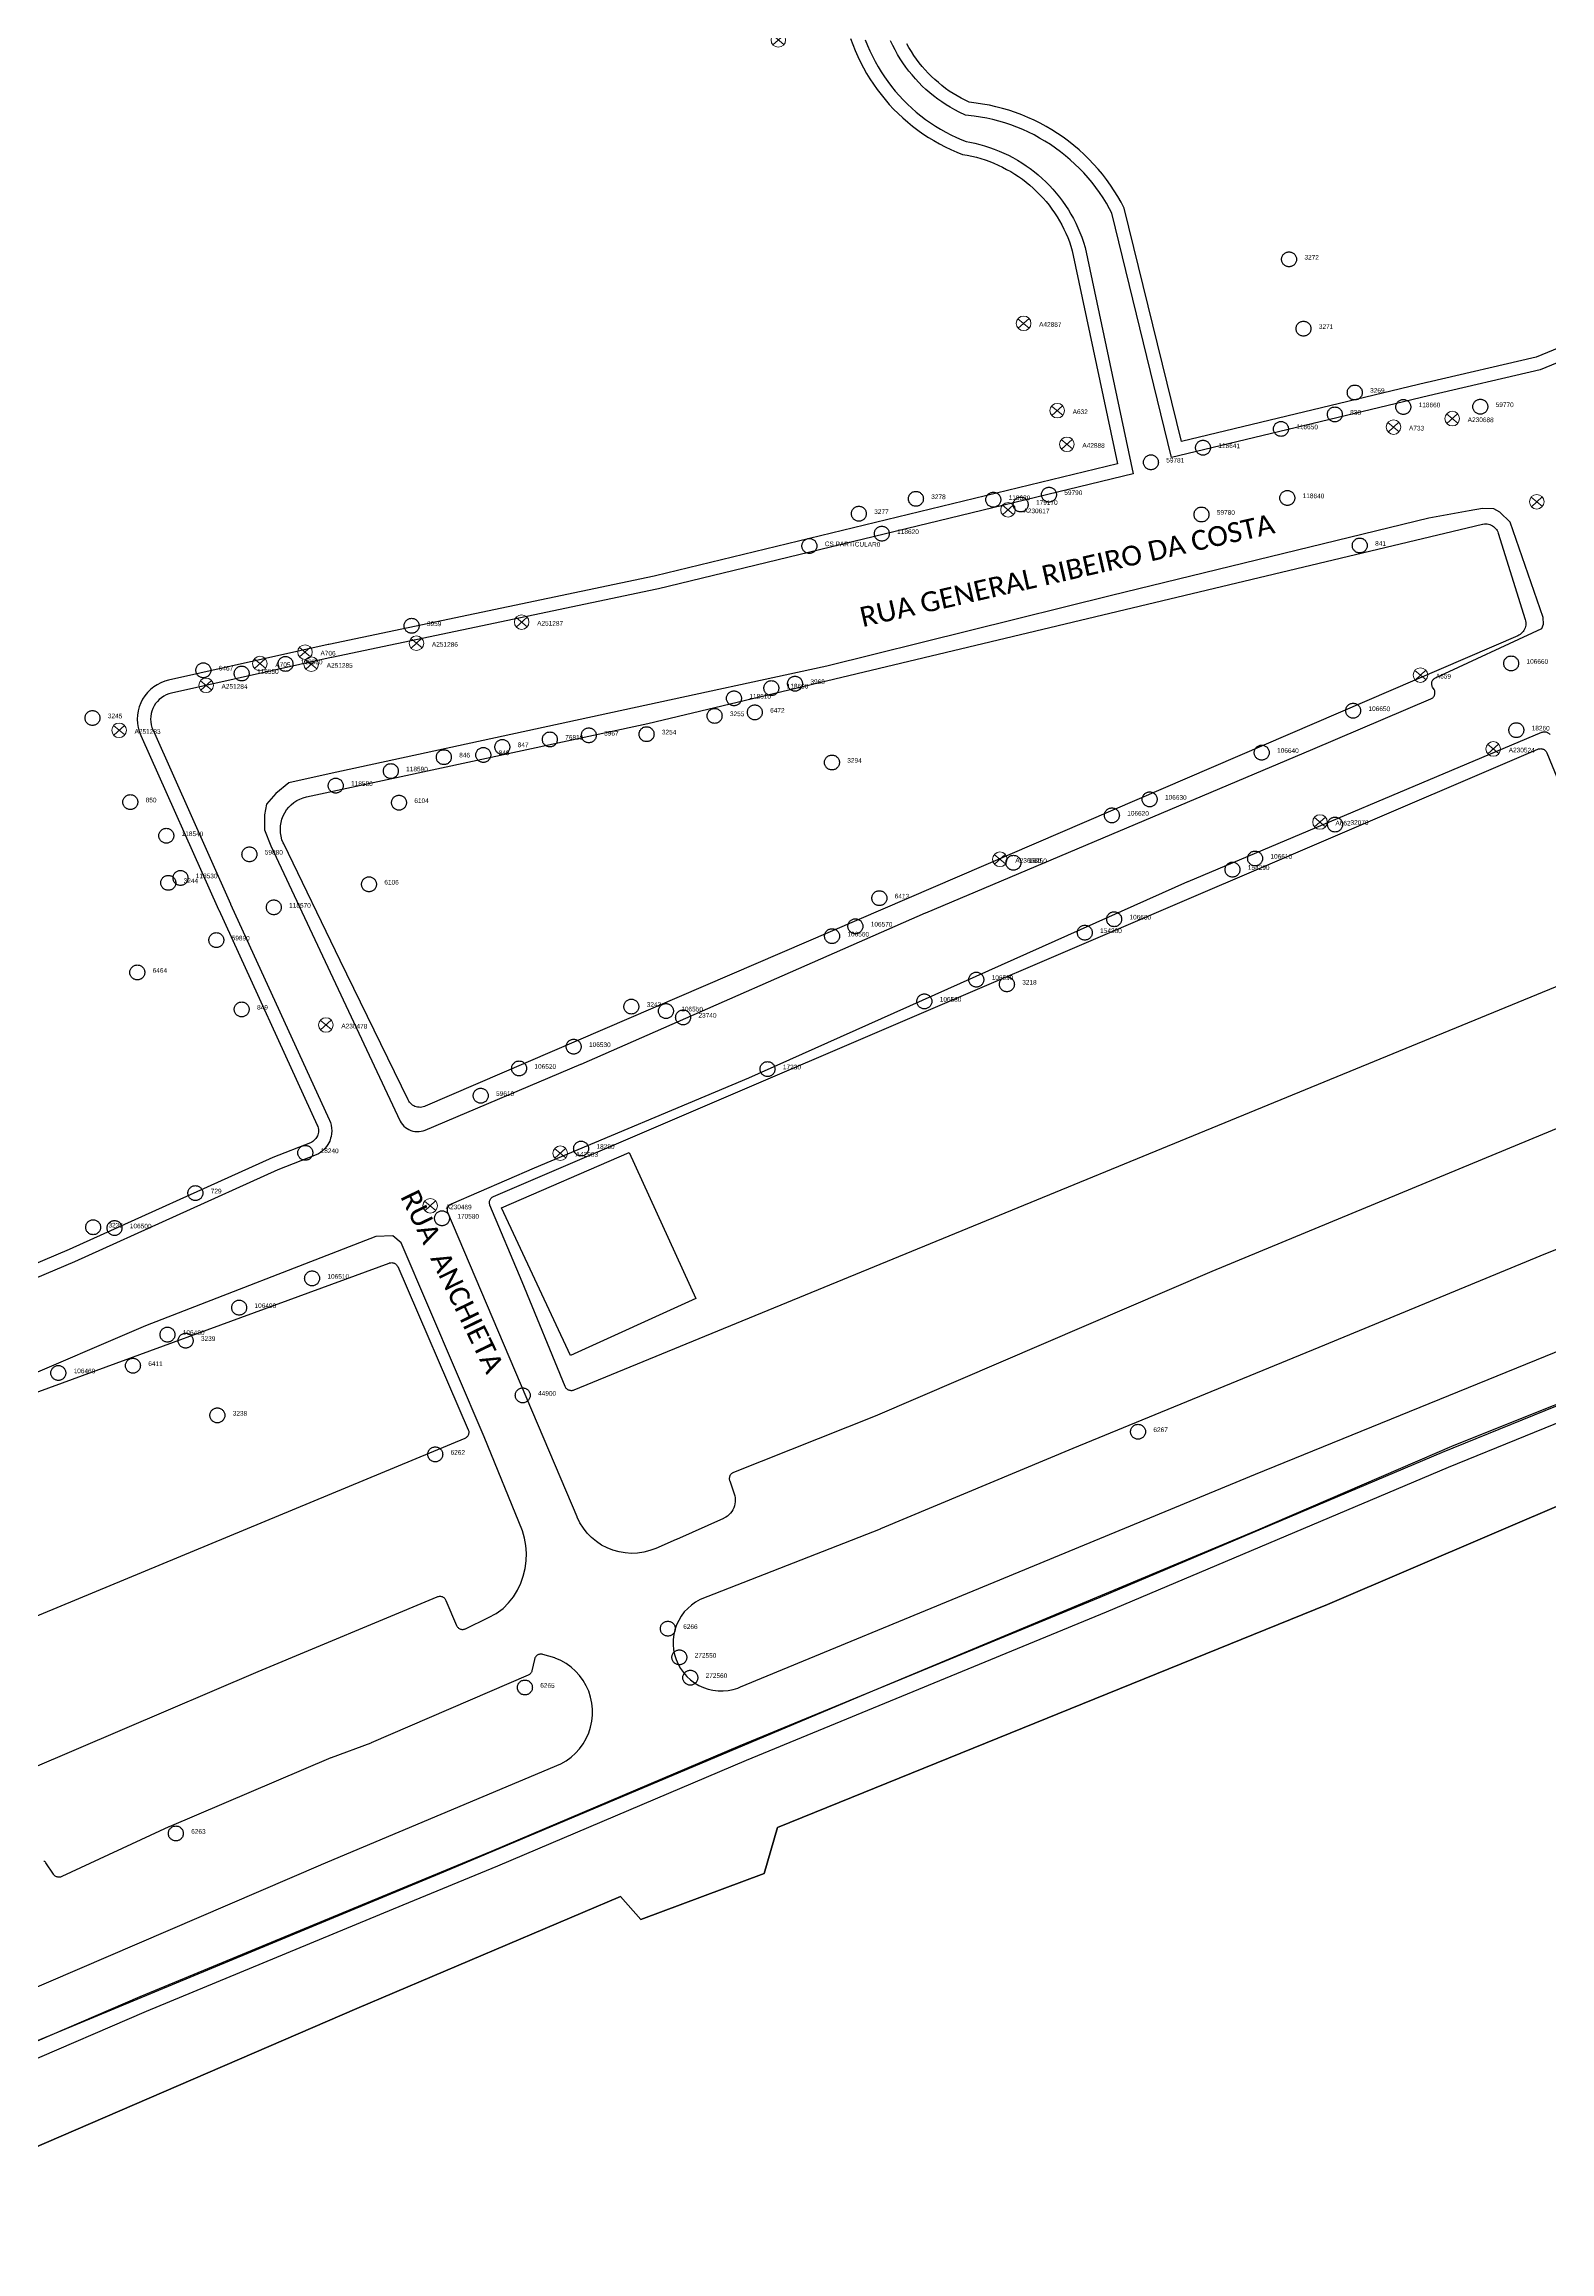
# Model space of a CAD drawing. Header units: millimetres. Extents: x 676447 to 689606, y 7455628 to 7463967.
# Drawn here: x 687598.8 to 687825.6, y 7459303.5 to 7459636 of the extents above; entities that cross this region are included whole.
import ezdxf

# ---------------------------------------------------------------- set-up
doc = ezdxf.new("R2010")
doc.units = ezdxf.units.MM
doc.header["$LTSCALE"] = 0.1
doc.header["$MEASUREMENT"] = 0
doc.linetypes.add('PHANTOM2', pattern=[1.25, 0.625, -0.125, 0.125, -0.125, 0.125, -0.125])
doc.layers.add('10.4-Postes', color=1, linetype='Continuous', lineweight=0)
for name, color, linetype in [('Caixas Subterrâneas', 5, 'Continuous'), ('LEGENDAS_INFRAESTRUTURAS', 7, 'Continuous'), ('MUB_AC_GEOGRAFICO', 7, 'Continuous'), ('MUB_EDIFICACOES', 7, 'Continuous'), ('MUB_MEIOFIO', 7, 'Continuous'), ('MUB_OBRA_ARTE', 7, 'Continuous'), ('MUB_QUADRAS', 7, 'Continuous'), ('MUB_SEGMENTO', 7, 'Continuous'), ('NOS_DE_INFRAESTRUTURA', 7, 'Continuous')]:
    doc.layers.add(name, color=color, linetype=linetype)
doc.styles.add('Legend', font='calibri.ttf')
doc.styles.get("Standard").update_dxf_attribs({"font": 'arial.ttf'})

# ---------------------------------------------------------------- blocks, each defined once
blk = doc.blocks.new('MHMZ')
at = {"linetype": 'PHANTOM2'}
blk.add_circle((0, 0), 0.0000101, dxfattribs=at)
blk = doc.blocks.new('PTPT')
at = {"layer": '10.4-Postes', "color": 1, "linetype": 'PHANTOM2'}
for points in [[(-0.0000079, 0.0000104), (0.0000075, -0.000002)], [(0.000007, 0.0000109), (-0.0000074, -0.0000025)]]:
    blk.add_lwpolyline(points, dxfattribs=at)
at = {"layer": '10.4-Postes', "color": 1}
blk.add_circle((-0.0000002, 0.0000042), 0.00000987, dxfattribs=at)

msp = doc.modelspace()

# ---------------------------------------------------------------- linework, layer by layer
at = {"layer": 'MUB_AC_GEOGRAFICO', "linetype": 'Continuous'}
msp.add_lwpolyline([(687567.81, 7459306.44), (687645.89, 7459340.14), (687685.63, 7459357), (687688.7, 7459353.53), (687707.27, 7459360.47), (687709.27, 7459367.41), (687792.15, 7459400.97), (687841.66, 7459422.16), (687849.27, 7459420.63), (687863.43, 7459425.7), (687867.57, 7459431.44), (687919.98, 7459451.38), (687946.43, 7459460.73), (687967.33, 7459466.63), (687980.56, 7459469.7), (687984.57, 7459467.29)], dxfattribs=at)
at = {"layer": 'MUB_EDIFICACOES', "linetype": 'Continuous'}
msp.add_lwpolyline([(687686.94, 7459469.08), (687696.97, 7459447.07), (687678.1, 7459438.47), (687667.7, 7459460.71), (687686.94, 7459469.08)], dxfattribs=at)
at = {"layer": 'MUB_MEIOFIO', "linetype": 'Continuous'}
for points in [[(687722.49, 7459636.67), (687722.82, 7459635.83), (687723.18, 7459635.01), (687723.57, 7459634.2), (687723.98, 7459633.41), (687724.42, 7459632.63), (687724.89, 7459631.86), (687725.38, 7459631.11), (687725.9, 7459630.38), (687726.44, 7459629.67), (687727.01, 7459628.97), (687727.6, 7459628.3), (687728.21, 7459627.64), (687728.85, 7459627.01), (687729.5, 7459626.39), (687730.18, 7459625.8), (687730.87, 7459625.24), (687731.59, 7459624.7), (687732.32, 7459624.18), (687733.07, 7459623.68), (687733.83, 7459623.22), (687734.61, 7459622.78), (687735.41, 7459622.36), (687736.22, 7459621.97), (687737.04, 7459621.61), (687737.71, 7459621.35), (687738.23, 7459621.26), (687738.99, 7459621.1), (687739.74, 7459620.92), (687740.48, 7459620.71), (687741.21, 7459620.47), (687741.94, 7459620.21), (687742.66, 7459619.93), (687743.37, 7459619.62), (687744.06, 7459619.29), (687744.75, 7459618.93), (687745.42, 7459618.55), (687746.08, 7459618.15), (687746.72, 7459617.72), (687747.35, 7459617.28), (687747.97, 7459616.81), (687748.56, 7459616.32), (687749.14, 7459615.81), (687749.71, 7459615.28), (687750.25, 7459614.74), (687750.77, 7459614.17), (687751.28, 7459613.59), (687751.76, 7459612.98), (687752.23, 7459612.37), (687752.67, 7459611.73), (687753.09, 7459611.09), (687753.49, 7459610.43), (687753.86, 7459609.75), (687754.21, 7459609.06), (687754.54, 7459608.37), (687754.84, 7459607.66), (687755.12, 7459606.94), (687755.38, 7459606.21), (687755.62, 7459605.41), (687762.84, 7459571.3), (687691.34, 7459553.99), (687691.09, 7459553.94), (687642.11, 7459543.64), (687642.04, 7459543.62), (687617.98, 7459538.26), (687617.58, 7459538.15), (687617.18, 7459537.99), (687616.81, 7459537.81), (687616.45, 7459537.57), (687616.13, 7459537.31), (687615.84, 7459537.02), (687615.56, 7459536.68), (687615.34, 7459536.34), (687615.16, 7459535.97), (687615, 7459535.57), (687614.9, 7459535.18), (687614.84, 7459534.75), (687614.81, 7459534.34), (687614.84, 7459533.93), (687614.91, 7459533.51), (687615.01, 7459533.11), (687615.18, 7459532.68), (687626.87, 7459506.51), (687626.88, 7459506.47), (687641.72, 7459474.05), (687641.77, 7459473.94), (687641.9, 7459473.58), (687642.02, 7459473.19), (687642.08, 7459472.74), (687642.1, 7459472.34), (687642.08, 7459471.9), (687642, 7459471.5), (687641.93, 7459471.22), (687641.81, 7459470.77), (687641.52, 7459470.29), (687641.32, 7459469.98), (687641.06, 7459469.67), (687640.77, 7459469.37), (687640.42, 7459469.09), (687640.09, 7459468.89), (687639.76, 7459468.71), (687633.99, 7459466.45), (687603.36, 7459452.61), (687546.32, 7459428.43)], [(687828.2, 7459588.62), (687824.17, 7459586.97), (687807.37, 7459583.04), (687807.34, 7459583.04), (687768.65, 7459573.75), (687759.64, 7459610.58), (687759.29, 7459611.24), (687758.82, 7459612.06), (687758.32, 7459612.87), (687757.8, 7459613.66), (687757.24, 7459614.43), (687756.66, 7459615.18), (687756.06, 7459615.91), (687755.42, 7459616.62), (687754.77, 7459617.3), (687754.09, 7459617.97), (687753.39, 7459618.6), (687752.67, 7459619.22), (687751.92, 7459619.81), (687751.16, 7459620.37), (687750.38, 7459620.91), (687749.57, 7459621.41), (687748.76, 7459621.89), (687747.92, 7459622.35), (687747.07, 7459622.77), (687746.21, 7459623.16), (687745.33, 7459623.52), (687744.44, 7459623.85), (687743.54, 7459624.15), (687742.63, 7459624.42), (687741.71, 7459624.66), (687740.79, 7459624.86), (687739.85, 7459625.04), (687738.92, 7459625.18), (687737.61, 7459625.33), (687736.65, 7459625.78), (687735.97, 7459626.13), (687735.31, 7459626.51), (687734.66, 7459626.9), (687734.03, 7459627.32), (687733.41, 7459627.76), (687732.8, 7459628.22), (687732.22, 7459628.7), (687731.64, 7459629.2), (687731.09, 7459629.72), (687730.55, 7459630.26), (687730.04, 7459630.81), (687729.54, 7459631.39), (687729.06, 7459631.98), (687728.6, 7459632.58), (687728.16, 7459633.21), (687727.75, 7459633.84), (687727.35, 7459634.49), (687726.98, 7459635.16), (687726.63, 7459635.83), (687726.31, 7459636.52)], [(687808.42, 7459540.59), (687824.42, 7459547.98), (687824.69, 7459548.63), (687824.62, 7459549.65), (687819.65, 7459564.04), (687818.1, 7459565.52), (687817.19, 7459566.01), (687815.5, 7459566.08), (687813.46, 7459565.73), (687807.4, 7459564.6), (687759.57, 7459552.97), (687716.71, 7459542.33), (687687.42, 7459535.99), (687641.71, 7459526.11), (687635.66, 7459524.77), (687633.69, 7459523.15), (687632.28, 7459521.54), (687632, 7459519.92), (687632, 7459518.79), (687632, 7459517.66), (687632.94, 7459515.24), (687652.4, 7459473.79), (687652.56, 7459473.52), (687652.75, 7459473.27), (687652.96, 7459473.05), (687653.2, 7459472.84), (687653.46, 7459472.66), (687653.74, 7459472.51), (687654.03, 7459472.39), (687654.33, 7459472.3), (687654.64, 7459472.24), (687654.95, 7459472.22), (687655.26, 7459472.22), (687655.57, 7459472.26), (687655.88, 7459472.34), (687656.18, 7459472.44), (687656.2, 7459472.45), (687679.64, 7459482.35), (687679.68, 7459482.37), (687731.57, 7459505.16), (687731.61, 7459505.18), (687789.94, 7459529.83), (687807.72, 7459537.39), (687807.82, 7459537.44), (687807.9, 7459537.49), (687807.99, 7459537.56), (687808.06, 7459537.63), (687808.13, 7459537.71), (687808.19, 7459537.8), (687808.24, 7459537.89), (687808.28, 7459537.99), (687808.31, 7459538.09), (687808.32, 7459538.19), (687808.33, 7459538.29), (687808.33, 7459538.4), (687808.31, 7459538.5), (687808.29, 7459538.6), (687808.25, 7459538.7), (687808.21, 7459538.8), (687808.19, 7459538.83), (687807.98, 7459539.16), (687807.93, 7459539.26), (687807.9, 7459539.35), (687807.87, 7459539.45), (687807.85, 7459539.56), (687807.84, 7459539.66), (687807.84, 7459539.77), (687807.86, 7459539.87), (687807.88, 7459539.97), (687807.92, 7459540.07), (687807.97, 7459540.16), (687808.02, 7459540.25), (687808.09, 7459540.34), (687808.16, 7459540.41), (687808.24, 7459540.48), (687808.33, 7459540.54), (687808.42, 7459540.59)], [(687833.04, 7459475.31), (687774.72, 7459451.12), (687724.01, 7459429.37), (687723.99, 7459429.35), (687702.64, 7459420.87), (687702.55, 7459420.83), (687702.46, 7459420.78), (687702.37, 7459420.71), (687702.29, 7459420.64), (687702.23, 7459420.56), (687702.16, 7459420.48), (687702.11, 7459420.39), (687702.07, 7459420.29), (687702.04, 7459420.19), (687702.02, 7459420.09), (687702.01, 7459419.99), (687702.01, 7459419.88), (687702.02, 7459419.78), (687702.05, 7459419.67), (687702.07, 7459419.62), (687702.74, 7459417.67), (687702.83, 7459417.37), (687702.89, 7459417.06), (687702.91, 7459416.75), (687702.9, 7459416.43), (687702.86, 7459416.12), (687702.78, 7459415.82), (687702.68, 7459415.52), (687702.54, 7459415.24), (687702.37, 7459414.97), (687702.18, 7459414.72), (687701.96, 7459414.5), (687701.73, 7459414.29), (687701.47, 7459414.12), (687701.19, 7459413.97), (687701.14, 7459413.94), (687694.04, 7459410.77), (687694, 7459410.75), (687690.93, 7459409.42), (687690.05, 7459409.09), (687689.13, 7459408.86), (687688.2, 7459408.72), (687687.26, 7459408.68), (687686.32, 7459408.74), (687685.39, 7459408.9), (687684.48, 7459409.15), (687683.61, 7459409.5), (687682.77, 7459409.93), (687681.99, 7459410.45), (687681.26, 7459411.06), (687680.6, 7459411.73), (687680.02, 7459412.47), (687679.51, 7459413.26), (687679.09, 7459414.11), (687679.07, 7459414.17), (687659.61, 7459460.03), (687659.57, 7459460.12), (687659.55, 7459460.23), (687659.53, 7459460.33), (687659.53, 7459460.43), (687659.54, 7459460.54), (687659.55, 7459460.64), (687659.58, 7459460.74), (687659.62, 7459460.84), (687659.67, 7459460.93), (687659.73, 7459461.02), (687659.8, 7459461.1), (687659.87, 7459461.17), (687659.96, 7459461.24), (687660.04, 7459461.29), (687660.13, 7459461.33), (687672.65, 7459466.74), (687704.97, 7459480.3), (687771.11, 7459509.9), (687771.13, 7459509.9), (687824.44, 7459532.38), (687824.54, 7459532.41), (687824.64, 7459532.44), (687824.75, 7459532.45), (687824.85, 7459532.46), (687824.96, 7459532.45), (687825.06, 7459532.43), (687825.16, 7459532.4), (687825.26, 7459532.36), (687825.35, 7459532.31), (687825.44, 7459532.25), (687825.52, 7459532.19), (687825.59, 7459532.11), (687825.65, 7459532.03)], [(687697.6, 7459401.71), (687696.94, 7459401.34), (687696.32, 7459400.9), (687695.75, 7459400.4), (687695.23, 7459399.85), (687694.77, 7459399.24), (687694.39, 7459398.59), (687694.07, 7459397.9), (687693.82, 7459397.18), (687693.65, 7459396.44), (687693.56, 7459395.69), (687693.55, 7459394.93), (687693.62, 7459394.17), (687693.77, 7459393.43), (687693.99, 7459392.71), (687694.29, 7459392.01), (687694.66, 7459391.34), (687695.09, 7459390.72), (687695.59, 7459390.15), (687696.15, 7459389.64), (687696.76, 7459389.18), (687697.41, 7459388.79), (687698.1, 7459388.47), (687698.81, 7459388.23), (687699.55, 7459388.06), (687700.31, 7459387.97), (687701.07, 7459387.96), (687701.82, 7459388.03), (687702.57, 7459388.17), (687703.29, 7459388.4), (687703.7, 7459388.56), (687741.92, 7459404.34), (687781.28, 7459420.6), (687887.58, 7459463.87)], [(687839.81, 7459459.67), (687824.98, 7459453.78), (687790.85, 7459439.69), (687753.78, 7459424.48), (687724.8, 7459412.36), (687724.76, 7459412.34), (687697.6, 7459401.71)], [(687590.07, 7459373.43), (687631.01, 7459390.87), (687658.01, 7459402.14), (687658.11, 7459402.17), (687658.21, 7459402.2), (687658.32, 7459402.21), (687658.42, 7459402.21), (687658.52, 7459402.21), (687658.63, 7459402.19), (687658.73, 7459402.16), (687658.82, 7459402.12), (687658.92, 7459402.07), (687659, 7459402.01), (687659.08, 7459401.94), (687659.15, 7459401.87), (687659.22, 7459401.78), (687659.27, 7459401.69), (687659.32, 7459401.6), (687660.91, 7459397.83), (687660.96, 7459397.74), (687661.01, 7459397.65), (687661.08, 7459397.57), (687661.15, 7459397.49), (687661.23, 7459397.42), (687661.31, 7459397.36), (687661.41, 7459397.32), (687661.5, 7459397.28), (687661.6, 7459397.25), (687661.71, 7459397.23), (687661.81, 7459397.22), (687661.92, 7459397.22), (687662.02, 7459397.24), (687662.12, 7459397.26), (687662.22, 7459397.3), (687662.27, 7459397.32), (687665.72, 7459399), (687666.88, 7459399.61), (687667.96, 7459400.4), (687668.76, 7459401.24), (687669.47, 7459402.15), (687670.08, 7459403.14), (687670.58, 7459404.18), (687670.97, 7459405.27), (687671.25, 7459406.39), (687671.41, 7459407.54), (687671.44, 7459408.7), (687671.36, 7459409.85), (687671.15, 7459410.99), (687670.83, 7459412.1), (687665.08, 7459426.22), (687652.56, 7459455.44), (687651.33, 7459456.52), (687648.74, 7459456.4), (687614.06, 7459442.95), (687573.7, 7459425.66)], [(687590.1, 7459340.12), (687640.47, 7459361.77), (687640.55, 7459361.81), (687676.64, 7459376.97), (687677.43, 7459377.43), (687678.17, 7459377.97), (687678.85, 7459378.58), (687679.46, 7459379.26), (687680, 7459380), (687680.46, 7459380.79), (687680.83, 7459381.63), (687681.11, 7459382.5), (687681.3, 7459383.4), (687681.39, 7459384.31), (687681.39, 7459385.22), (687681.3, 7459386.13), (687681.11, 7459387.03), (687680.82, 7459387.9), (687680.45, 7459388.73), (687679.99, 7459389.53), (687679.45, 7459390.27), (687678.84, 7459390.94), (687678.16, 7459391.56), (687677.42, 7459392.09), (687676.62, 7459392.55), (687675.79, 7459392.92), (687675.71, 7459392.95), (687673.89, 7459393.46), (687673.79, 7459393.48), (687673.68, 7459393.49), (687673.58, 7459393.49), (687673.47, 7459393.48), (687673.37, 7459393.46), (687673.27, 7459393.43), (687673.17, 7459393.39), (687673.08, 7459393.34), (687673, 7459393.28), (687672.92, 7459393.21), (687672.85, 7459393.13), (687672.79, 7459393.05), (687672.73, 7459392.96), (687672.69, 7459392.86), (687672.66, 7459392.76), (687672.64, 7459392.71), (687672.27, 7459391.01), (687672.24, 7459390.91), (687672.2, 7459390.81), (687672.16, 7459390.72), (687672.1, 7459390.63), (687672.03, 7459390.55), (687671.96, 7459390.48), (687671.88, 7459390.41), (687671.79, 7459390.36), (687671.69, 7459390.31), (687648.05, 7459380.13), (687648.01, 7459380.11), (687642.02, 7459377.89), (687641.98, 7459377.87), (687617.6, 7459367.51), (687617.56, 7459367.49), (687601.43, 7459359.99), (687601.34, 7459359.95), (687601.23, 7459359.93), (687601.13, 7459359.91), (687601.03, 7459359.9), (687600.92, 7459359.9), (687600.82, 7459359.92), (687600.72, 7459359.94), (687600.62, 7459359.98), (687600.53, 7459360.03), (687600.44, 7459360.08), (687600.35, 7459360.15), (687600.28, 7459360.22), (687600.21, 7459360.3), (687600.18, 7459360.35), (687599.05, 7459362.06), (687598.99, 7459362.15), (687598.92, 7459362.22), (687598.84, 7459362.29), (687598.75, 7459362.35)]]:
    msp.add_lwpolyline(points, dxfattribs=at)
at = {"layer": 'MUB_OBRA_ARTE', "linetype": 'Continuous'}
for points in [[(687985.53, 7459484.44), (687958.3, 7459477.74), (687932.85, 7459470.71), (687885.13, 7459454.2), (687855.83, 7459442.72), (687809.41, 7459423.86), (687757.86, 7459402.04), (687703.61, 7459379.7), (687666.15, 7459363.79), (687651.9, 7459357.89), (687613.21, 7459341.89), (687575.91, 7459325.8)], [(687986.08, 7459482.11), (687958.91, 7459475.42), (687933.57, 7459468.42), (687885.96, 7459451.95), (687856.72, 7459440.5), (687810.33, 7459421.64), (687758.78, 7459399.83), (687704.54, 7459377.49), (687667.07, 7459361.58), (687652.82, 7459355.67), (687652.82, 7459355.67), (687614.14, 7459339.68), (687576.85, 7459323.6)]]:
    msp.add_lwpolyline(points, dxfattribs=at)
at = {"layer": 'MUB_QUADRAS', "linetype": 'Continuous'}
for points in [[(687720.29, 7459636.87), (687720.62, 7459635.96), (687720.97, 7459635.06), (687721.36, 7459634.18), (687721.78, 7459633.31), (687722.22, 7459632.45), (687722.7, 7459631.61), (687723.2, 7459630.79), (687723.73, 7459629.99), (687724.29, 7459629.2), (687724.87, 7459628.43), (687725.48, 7459627.68), (687726.11, 7459626.96), (687726.77, 7459626.25), (687727.45, 7459625.57), (687728.16, 7459624.91), (687728.89, 7459624.28), (687729.63, 7459623.67), (687730.4, 7459623.08), (687731.19, 7459622.53), (687732, 7459621.99), (687732.82, 7459621.49), (687733.66, 7459621.02), (687734.51, 7459620.57), (687735.38, 7459620.15), (687736.27, 7459619.77), (687737.16, 7459619.41), (687737.86, 7459619.29), (687738.54, 7459619.15), (687739.23, 7459618.98), (687739.9, 7459618.79), (687740.57, 7459618.58), (687741.24, 7459618.34), (687741.89, 7459618.08), (687742.54, 7459617.8), (687743.17, 7459617.5), (687743.79, 7459617.17), (687744.41, 7459616.83), (687745.01, 7459616.46), (687745.59, 7459616.07), (687746.17, 7459615.67), (687746.73, 7459615.24), (687747.27, 7459614.79), (687747.8, 7459614.33), (687748.31, 7459613.85), (687748.81, 7459613.35), (687749.28, 7459612.83), (687749.74, 7459612.3), (687750.19, 7459611.76), (687750.61, 7459611.19), (687751.01, 7459610.62), (687751.39, 7459610.03), (687751.76, 7459609.42), (687752.1, 7459608.81), (687752.42, 7459608.18), (687752.72, 7459607.55), (687752.99, 7459606.9), (687753.25, 7459606.25), (687753.48, 7459605.58), (687753.69, 7459604.91), (687760.48, 7459572.79), (687690.89, 7459555.94), (687690.67, 7459555.89), (687641.66, 7459545.59), (687641.58, 7459545.57), (687617.51, 7459540.2), (687616.95, 7459540.05), (687616.37, 7459539.82), (687615.81, 7459539.54), (687615.28, 7459539.19), (687614.79, 7459538.8), (687614.35, 7459538.35), (687613.95, 7459537.86), (687613.61, 7459537.34), (687613.33, 7459536.78), (687613.1, 7459536.19), (687612.94, 7459535.58), (687612.85, 7459534.96), (687612.81, 7459534.34), (687612.85, 7459533.71), (687612.95, 7459533.09), (687613.11, 7459532.48), (687613.34, 7459531.9), (687625.06, 7459505.65), (687625.08, 7459505.61), (687639.92, 7459473.18), (687639.93, 7459473.16), (687640, 7459472.96), (687640.06, 7459472.76), (687640.09, 7459472.55), (687640.1, 7459472.34), (687640.09, 7459472.14), (687640.05, 7459471.93), (687640, 7459471.73), (687639.95, 7459471.56), (687639.83, 7459471.35), (687639.71, 7459471.17), (687639.58, 7459471.01), (687639.43, 7459470.86), (687639.27, 7459470.73), (687639.09, 7459470.62), (687638.91, 7459470.52), (687633.21, 7459468.29), (687602.56, 7459454.44), (687545.54, 7459430.27)], [(687829.53, 7459591.33), (687823.56, 7459588.88), (687807.14, 7459585.04), (687807.1, 7459585.04), (687770.12, 7459576.16), (687761.52, 7459611.3), (687761.05, 7459612.2), (687760.54, 7459613.08), (687760, 7459613.95), (687759.44, 7459614.8), (687758.85, 7459615.62), (687758.22, 7459616.43), (687757.57, 7459617.21), (687756.9, 7459617.97), (687756.19, 7459618.71), (687755.46, 7459619.42), (687754.71, 7459620.11), (687753.93, 7459620.77), (687753.14, 7459621.4), (687752.32, 7459622), (687751.48, 7459622.58), (687750.62, 7459623.12), (687749.74, 7459623.64), (687748.84, 7459624.12), (687747.93, 7459624.57), (687747, 7459625), (687746.06, 7459625.38), (687745.11, 7459625.74), (687744.14, 7459626.06), (687743.17, 7459626.35), (687742.18, 7459626.6), (687741.19, 7459626.82), (687740.18, 7459627.01), (687739.18, 7459627.16), (687738.17, 7459627.28), (687737.54, 7459627.57), (687736.93, 7459627.89), (687736.33, 7459628.23), (687735.73, 7459628.59), (687735.16, 7459628.97), (687734.59, 7459629.37), (687734.04, 7459629.79), (687733.51, 7459630.23), (687732.99, 7459630.68), (687732.48, 7459631.16), (687731.99, 7459631.65), (687731.52, 7459632.15), (687731.07, 7459632.67), (687730.63, 7459633.21), (687730.22, 7459633.76), (687729.82, 7459634.33), (687729.44, 7459634.91), (687729.08, 7459635.5), (687728.74, 7459636.1)], [(687634.87, 7459515.57), (687634.8, 7459515.71), (687634.61, 7459516.19), (687634.48, 7459516.7), (687634.39, 7459517.22), (687634.37, 7459517.74), (687634.39, 7459518.26), (687634.47, 7459518.78), (687634.61, 7459519.28), (687634.79, 7459519.77), (687635.03, 7459520.24), (687635.31, 7459520.68), (687635.64, 7459521.09), (687636.01, 7459521.46), (687636.42, 7459521.79), (687636.85, 7459522.08), (687637.32, 7459522.31), (687637.81, 7459522.5), (687638.31, 7459522.64), (687689.73, 7459533.71), (687815.49, 7459563.72), (687815.56, 7459563.73), (687815.77, 7459563.76), (687815.98, 7459563.77), (687816.19, 7459563.76), (687816.4, 7459563.72), (687816.6, 7459563.67), (687816.79, 7459563.59), (687816.98, 7459563.49), (687817.15, 7459563.37), (687817.31, 7459563.24), (687817.46, 7459563.09), (687817.59, 7459562.93), (687817.7, 7459562.75), (687817.79, 7459562.56), (687817.87, 7459562.37), (687821.92, 7459549.34), (687821.98, 7459549.14), (687822.01, 7459548.93), (687822.01, 7459548.72), (687822, 7459548.51), (687821.97, 7459548.3), (687821.91, 7459548.1), (687821.83, 7459547.91), (687821.73, 7459547.72), (687821.62, 7459547.55), (687821.48, 7459547.39), (687821.33, 7459547.24), (687821.17, 7459547.11), (687820.99, 7459547), (687820.81, 7459546.91), (687656.19, 7459476.03), (687656.09, 7459475.99), (687655.89, 7459475.93), (687655.68, 7459475.89), (687655.47, 7459475.87), (687655.26, 7459475.88), (687655.05, 7459475.9), (687654.85, 7459475.95), (687654.65, 7459476.02), (687654.46, 7459476.11), (687654.28, 7459476.21), (687654.12, 7459476.34), (687653.96, 7459476.48), (687653.83, 7459476.64), (687653.71, 7459476.81), (687653.6, 7459477), (687643.39, 7459497.98), (687634.87, 7459515.57)], [(687665.95, 7459461.13), (687665.91, 7459461.23), (687665.89, 7459461.33), (687665.87, 7459461.43), (687665.87, 7459461.54), (687665.87, 7459461.64), (687665.89, 7459461.74), (687665.92, 7459461.84), (687665.96, 7459461.94), (687666.01, 7459462.03), (687666.07, 7459462.12), (687666.13, 7459462.2), (687666.21, 7459462.27), (687666.29, 7459462.34), (687666.38, 7459462.4), (687666.47, 7459462.44), (687823.84, 7459529.83), (687823.85, 7459529.83), (687823.95, 7459529.87), (687824.05, 7459529.89), (687824.16, 7459529.9), (687824.26, 7459529.91), (687824.37, 7459529.9), (687824.47, 7459529.88), (687824.57, 7459529.85), (687824.67, 7459529.81), (687824.76, 7459529.76), (687824.84, 7459529.7), (687824.92, 7459529.63), (687825, 7459529.55), (687825.06, 7459529.47), (687825.11, 7459529.38), (687825.16, 7459529.29), (687837.37, 7459499.55)], [(687836.82, 7459498.24), (687678.59, 7459433.27), (687678.49, 7459433.23), (687678.39, 7459433.21), (687678.28, 7459433.19), (687678.18, 7459433.19), (687678.07, 7459433.2), (687677.97, 7459433.22), (687677.87, 7459433.25), (687677.77, 7459433.29), (687677.68, 7459433.34), (687677.6, 7459433.4), (687677.52, 7459433.47), (687677.45, 7459433.54), (687677.38, 7459433.63), (687677.33, 7459433.72), (687677.28, 7459433.81), (687670.8, 7459449.6), (687665.95, 7459461.13)], [(687176.22, 7459143.32), (687289.43, 7459195.55), (687328.16, 7459216.51), (687352.98, 7459227.99), (687426.15, 7459260.48), (687484.05, 7459286.12), (687538.61, 7459309.74), (687595, 7459334.13), (687659.02, 7459360.73), (687723.63, 7459387.99), (687781.3, 7459412.1), (687811.2, 7459424.96), (687841.43, 7459437.02), (687861.64, 7459445.31), (687882.08, 7459453.05), (687902.72, 7459460.22), (687923.91, 7459467.73), (687945.35, 7459474.51), (687967.01, 7459480.54), (688029.2, 7459493.5)], [(687984.57, 7459467.29), (687980.56, 7459469.7), (687967.33, 7459466.63), (687946.43, 7459460.73), (687919.98, 7459451.38), (687867.57, 7459431.44), (687863.43, 7459425.7), (687849.27, 7459420.63), (687841.66, 7459422.16), (687792.15, 7459400.97), (687709.27, 7459367.41), (687707.27, 7459360.47), (687688.7, 7459353.53), (687685.63, 7459357), (687645.89, 7459340.14), (687567.81, 7459306.44)], [(687589.3, 7459429.89), (687650.78, 7459452.42), (687650.83, 7459452.43), (687650.93, 7459452.46), (687651.03, 7459452.47), (687651.14, 7459452.48), (687651.24, 7459452.47), (687651.35, 7459452.45), (687651.45, 7459452.42), (687651.54, 7459452.39), (687651.64, 7459452.34), (687651.72, 7459452.28), (687651.8, 7459452.21), (687651.88, 7459452.14), (687651.94, 7459452.06), (687652, 7459451.97), (687652.05, 7459451.87), (687662.68, 7459427.31), (687662.68, 7459427.3), (687662.72, 7459427.2), (687662.74, 7459427.1), (687662.76, 7459426.99), (687662.76, 7459426.89), (687662.75, 7459426.78), (687662.73, 7459426.68), (687662.7, 7459426.58), (687662.66, 7459426.48), (687662.61, 7459426.39), (687662.55, 7459426.31), (687662.48, 7459426.23), (687662.41, 7459426.15), (687662.33, 7459426.09), (687662.24, 7459426.04), (687662.14, 7459425.99), (687514.37, 7459364.69)]]:
    msp.add_lwpolyline(points, dxfattribs=at)

# ---------------------------------------------------------------- block references
at = {"layer": 'Caixas Subterrâneas', "color": 40}
for p, xscale, yscale, zscale, rotation in [((687786.35, 7459603.61), 111319.4907932735, 111319.4907932735, 111319.4907932735, 359.2852542409972), ((687788.52, 7459593.17), 111319.4907932736, 111319.4907932736, 111319.4907932736, 359.2852427113041), ((687796.25, 7459583.55), 111319.4907932735, 111319.4907932735, 111319.4907932735, 359.2852103111609), ((687793.24, 7459580.25), 111319.4907932735, 111319.4907932735, 111319.4907932735, 359.2852207293171), ((687803.56, 7459581.38), 111319.4907932736, 111319.4907932736, 111319.4907932736, 359.2851818107393), ((687815.16, 7459581.41), 111319.4907932736, 111319.4907932736, 111319.4907932736, 359.2851377074413), ((687785.12, 7459578.07), 111319.4907932736, 111319.4907932736, 111319.4907932736, 359.2852509176339), ((687773.38, 7459575.23), 111319.4907932736, 111319.4907932736, 111319.4907932736, 359.2852946963847), ((687765.53, 7459573.04), 111319.4907932735, 111319.4907932735, 111319.4907932735, 359.2853238805887), ((687730.12, 7459567.54), 111319.4907932736, 111319.4907932736, 111319.4907932736, 359.2854568341228), ((687741.78, 7459567.4), 111319.4907932736, 111319.4907932736, 111319.4907932736, 359.2854124512182), ((687745.91, 7459566.68), 111319.4907932736, 111319.4907932736, 111319.4907932736, 359.2853965061699), ((687750.17, 7459568.16), 111319.4907932736, 111319.4907932736, 111319.4907932736, 359.285380743833), ((687786.08, 7459567.67), 111319.4907932736, 111319.4907932736, 111319.4907932736, 359.2852440032734), ((687721.53, 7459565.29), 111319.4907932735, 111319.4907932735, 111319.4907932735, 359.2854888110584), ((687773.15, 7459565.17), 111319.4907932736, 111319.4907932736, 111319.4907932736, 359.2852924107436), ((687714.08, 7459560.44), 111319.4907932735, 111319.4907932735, 111319.4907932735, 359.2855156207216), ((687724.99, 7459562.29), 111319.4907932736, 111319.4907932736, 111319.4907932736, 359.2854747136493), ((687797, 7459560.5), 111319.4907932735, 111319.4907932735, 111319.4907932735, 359.2852002528953), ((687654.14, 7459548.41), 111319.4907932736, 111319.4907932736, 111319.4907932736, 359.2857398270103), ((687622.77, 7459541.71), 111319.4907932736, 111319.4907932736, 111319.4907932736, 359.2858570660321), ((687628.54, 7459541.22), 111319.4907932735, 111319.4907932735, 111319.4907932735, 359.2858349465872), ((687635.14, 7459542.67), 111319.4907932735, 111319.4907932735, 111319.4907932735, 359.2858102960654), ((687819.81, 7459542.74), 111319.4907932736, 111319.4907932736, 111319.4907932736, 359.2851079019272), ((687702.71, 7459537.48), 111319.4907932735, 111319.4907932735, 111319.4907932735, 359.2855516855153), ((687708.34, 7459539.02), 111319.4907932736, 111319.4907932736, 111319.4907932736, 359.2855307461644), ((687711.91, 7459539.68), 111319.4907932736, 111319.4907932736, 111319.4907932736, 359.2855173562909), ((687606.06, 7459534.52), 111319.4907932736, 111319.4907932736, 111319.4907932736, 359.2859183923096), ((687699.79, 7459534.84), 111319.4907932735, 111319.4907932735, 111319.4907932735, 359.2855619582013), ((687705.85, 7459535.37), 111319.4907932736, 111319.4907932736, 111319.4907932736, 359.2855390532687), ((687796, 7459535.62), 111319.4907932736, 111319.4907932736, 111319.4907932736, 359.2851962284028), ((687667.81, 7459530.16), 111319.4907932736, 111319.4907932736, 111319.4907932736, 359.2856821403933), ((687674.97, 7459531.29), 111319.4907932736, 111319.4907932736, 111319.4907932736, 359.2856552645391), ((687680.84, 7459531.91), 111319.4907932736, 111319.4907932736, 111319.4907932736, 359.2856331200728), ((687689.54, 7459532.08), 111319.4907932736, 111319.4907932736, 111319.4907932736, 359.2856000621353), ((687820.59, 7459532.69), 111319.4907932736, 111319.4907932736, 111319.4907932736, 359.285101782142), ((687651.01, 7459526.52), 111319.4907932735, 111319.4907932735, 111319.4907932735, 359.2857449012839), ((687659, 7459528.62), 111319.4907932735, 111319.4907932735, 111319.4907932735, 359.2857151750917), ((687664.94, 7459528.96), 111319.4907932736, 111319.4907932736, 111319.4907932736, 359.2856926737322), ((687717.47, 7459527.82), 111319.4907932736, 111319.4907932736, 111319.4907932736, 359.2854924998913), ((687782.23, 7459529.31), 111319.4907932736, 111319.4907932736, 111319.4907932736, 359.2852466538417), ((687642.71, 7459524.34), 111319.4907932736, 111319.4907932736, 111319.4907932736, 359.2857757654794), ((687611.76, 7459521.85), 111319.4907932736, 111319.4907932736, 111319.4907932736, 359.2858927134764), ((687652.24, 7459521.76), 111319.4907932735, 111319.4907932735, 111319.4907932735, 359.2857387084651), ((687759.65, 7459519.85), 111319.4907932735, 111319.4907932735, 111319.4907932735, 359.2853295594712), ((687765.34, 7459522.26), 111319.4907932736, 111319.4907932736, 111319.4907932736, 359.2853086781037), ((687617.18, 7459516.78), 111319.4907932736, 111319.4907932736, 111319.4907932736, 359.2858705355152), ((687793.28, 7459518.47), 111319.4907932736, 111319.4907932736, 111319.4907932736, 359.2852011996154), ((687629.71, 7459513.98), 111319.4907932736, 111319.4907932736, 111319.4907932736, 359.2858219677715), ((687781.23, 7459513.36), 111319.4907932736, 111319.4907932736, 111319.4907932736, 359.2852454514312), ((687619.32, 7459510.43), 111319.4907932736, 111319.4907932736, 111319.4907932736, 359.2858603789743), ((687744.82, 7459512.71), 111319.4907932736, 111319.4907932736, 111319.4907932736, 359.2853837487638), ((687777.82, 7459511.68), 111319.4907932736, 111319.4907932736, 111319.4907932736, 359.2852579080104), ((687617.48, 7459509.69), 111319.4907932736, 111319.4907932736, 111319.4907932736, 359.2858671645185), ((687647.72, 7459509.47), 111319.4907932736, 111319.4907932736, 111319.4907932736, 359.2857520761374), ((687724.62, 7459507.38), 111319.4907932736, 111319.4907932736, 111319.4907932736, 359.2854589100692), ((687633.38, 7459506), 111319.4907932736, 111319.4907932736, 111319.4907932736, 359.285805523745), ((687759.99, 7459504.21), 111319.4907932736, 111319.4907932736, 111319.4907932736, 359.2853233624958), ((687624.72, 7459501.06), 111319.4907932736, 111319.4907932736, 111319.4907932736, 359.2858369266856), ((687717.49, 7459501.66), 111319.4907932736, 111319.4907932736, 111319.4907932736, 359.2854842273375), ((687721.01, 7459503.15), 111319.4907932736, 111319.4907932736, 111319.4907932736, 359.2854713221701), ((687755.57, 7459502.18), 111319.4907932736, 111319.4907932736, 111319.4907932736, 359.2853395397192), ((687612.81, 7459496.19), 111319.4907932736, 111319.4907932736, 111319.4907932736, 359.2858807196694), ((687739.22, 7459495.11), 111319.4907932736, 111319.4907932736, 111319.4907932736, 359.285399543582), ((687743.83, 7459494.4), 111319.4907932736, 111319.4907932736, 111319.4907932736, 359.2853817617112), ((687628.54, 7459490.62), 111319.4907932736, 111319.4907932736, 111319.4907932736, 359.2858191202989), ((687687.25, 7459491.05), 111319.4907932735, 111319.4907932735, 111319.4907932735, 359.2855959431448), ((687692.46, 7459490.37), 111319.4907932736, 111319.4907932736, 111319.4907932736, 359.2855759099098), ((687731.4, 7459491.83), 111319.4907932736, 111319.4907932736, 111319.4907932736, 359.2854282492579), ((687695.05, 7459489.42), 111319.4907932736, 111319.4907932736, 111319.4907932736, 359.2855657640544), ((687678.56, 7459485.01), 111319.4907932735, 111319.4907932735, 111319.4907932735, 359.2856271028067), ((687670.34, 7459481.73), 111319.4907932736, 111319.4907932736, 111319.4907932736, 359.2856573340904), ((687707.77, 7459481.63), 111319.4907932736, 111319.4907932736, 111319.4907932736, 359.2855149346369), ((687664.56, 7459477.62), 111319.4907932736, 111319.4907932736, 111319.4907932736, 359.2856780453598), ((687638.12, 7459469.02), 111319.4907932736, 111319.4907932736, 111319.4907932736, 359.2857759301312), ((687679.68, 7459469.66), 111319.4907932735, 111319.4907932735, 111319.4907932735, 359.2856180355778), ((687621.57, 7459462.95), 111319.4907932735, 111319.4907932735, 111319.4907932735, 359.2858369882758), ((687606.16, 7459457.81), 111319.4907932736, 111319.4907932736, 111319.4907932736, 359.2858940036274), ((687609.38, 7459457.69), 111319.4907932736, 111319.4907932736, 111319.4907932736, 359.2858816916488), ((687658.72, 7459459.16), 111319.4907932736, 111319.4907932736, 111319.4907932736, 359.285694472255), ((687639.15, 7459450.1), 111319.4907932736, 111319.4907932736, 111319.4907932736, 359.2857660899999), ((687628.16, 7459445.7), 111319.4907932736, 111319.4907932736, 111319.4907932736, 359.2858065164689), ((687617.36, 7459441.64), 111319.4907932736, 111319.4907932736, 111319.4907932736, 359.2858463362514), ((687620.09, 7459440.73), 111319.4907932736, 111319.4907932736, 111319.4907932736, 359.2858356595011), ((687612.15, 7459436.95), 111319.4907932735, 111319.4907932735, 111319.4907932735, 359.285864683383), ((687600.91, 7459435.86), 111319.4907932735, 111319.4907932735, 111319.4907932735, 359.285907102462), ((687670.89, 7459432.48), 111319.4907932735, 111319.4907932735, 111319.4907932735, 359.2856398477243), ((687624.88, 7459429.47), 111319.4907932736, 111319.4907932736, 111319.4907932736, 359.2858138929068), ((687763.59, 7459427), 111319.4907932736, 111319.4907932736, 111319.4907932736, 359.2852854963663), ((687657.7, 7459423.59), 111319.4907932736, 111319.4907932736, 111319.4907932736, 359.2856872135174), ((687692.75, 7459397.34), 111319.4907932736, 111319.4907932736, 111319.4907932736, 359.2855456838979), ((687694.48, 7459393.02), 111319.4907932735, 111319.4907932735, 111319.4907932735, 359.2855377439229), ((687671.21, 7459388.48), 111319.4907932736, 111319.4907932736, 111319.4907932736, 359.2856248251433), ((687696.13, 7459389.95), 111319.4907932736, 111319.4907932736, 111319.4907932736, 359.2855304928383), ((687618.62, 7459366.49), 111319.4907932735, 111319.4907932735, 111319.4907932735, 359.2858180093954)]:
    msp.add_blockref('MHMZ', p, dxfattribs=dict(at, xscale=xscale, yscale=yscale, zscale=zscale, rotation=rotation))
at = {"layer": 'NOS_DE_INFRAESTRUTURA', "color": 1}
for p, xscale, yscale, zscale, rotation in [((687709.41, 7459636.2), 111319.4907932735, 111319.4907932735, 111319.4907932735, 359.2855571174694), ((687746.37, 7459593.5), 111319.4907932735, 111319.4907932735, 111319.4907932735, 359.2854031352231), ((687751.44, 7459580.35), 111319.4907932736, 111319.4907932736, 111319.4907932736, 359.2853797660488), ((687802.1, 7459577.87), 111319.4907932736, 111319.4907932736, 111319.4907932736, 359.2851862817129), ((687810.95, 7459579.15), 111319.4907932735, 111319.4907932735, 111319.4907932735, 359.2851530219851), ((687752.89, 7459575.28), 111319.4907932736, 111319.4907932736, 111319.4907932736, 359.2853726274776), ((687823.68, 7459566.62), 111319.4907932736, 111319.4907932736, 111319.4907932736, 359.2851006738823), ((687744.02, 7459565.41), 111319.4907932736, 111319.4907932736, 111319.4907932736, 359.2854032861999), ((687670.74, 7459548.49), 111319.4907932736, 111319.4907932736, 111319.4907932736, 359.2856767140116), ((687638.1, 7459543.98), 111319.4907932735, 111319.4907932735, 111319.4907932735, 359.2857994751789), ((687654.89, 7459545.32), 111319.4907932736, 111319.4907932736, 111319.4907932736, 359.2857360145771), ((687631.3, 7459542.25), 111319.4907932736, 111319.4907932736, 111319.4907932736, 359.2858247820358), ((687639.04, 7459542.15), 111319.4907932736, 111319.4907932736, 111319.4907932736, 359.2857953153201), ((687806.15, 7459540.51), 111319.4907932735, 111319.4907932735, 111319.4907932735, 359.2851591795795), ((687623.19, 7459538.97), 111319.4907932736, 111319.4907932736, 111319.4907932736, 359.2858546162409), ((687610.09, 7459532.2), 111319.4907932736, 111319.4907932736, 111319.4907932736, 359.2859023352418), ((687817.13, 7459529.39), 111319.4907932735, 111319.4907932735, 111319.4907932735, 359.2851139260284), ((687791.02, 7459518.38), 111319.4907932736, 111319.4907932736, 111319.4907932736, 359.285209777124), ((687742.79, 7459512.77), 111319.4907932736, 111319.4907932736, 111319.4907932736, 359.2853914831846), ((687641.24, 7459487.81), 111319.4907932736, 111319.4907932736, 111319.4907932736, 359.2857699506549), ((687676.55, 7459468.49), 111319.4907932735, 111319.4907932735, 111319.4907932735, 359.2856295600445), ((687656.97, 7459460.57), 111319.4907932736, 111319.4907932736, 111319.4907932736, 359.2857015684523)]:
    msp.add_blockref('PTPT', p, dxfattribs=dict(at, xscale=xscale, yscale=yscale, zscale=zscale, rotation=rotation))

# ---------------------------------------------------------------- texts
at = {"layer": 'LEGENDAS_INFRAESTRUTURAS', "color": 5}
for s, rotation, p in [('3272', 359.2852, (687788.66, 7459603.58)), ('3271', 359.2852, (687790.83, 7459593.14)), ('3269', 359.2852, (687798.56, 7459583.52)), ('838', 359.2852, (687795.55, 7459580.22)), ('118660', 359.2852, (687805.87, 7459581.35)), ('59770', 359.2851, (687817.47, 7459581.38)), ('118650', 359.2852, (687787.43, 7459578.04)), ('118641', 359.2853, (687775.69, 7459575.2)), ('59781', 359.2853, (687767.84, 7459573.01)), ('3278', 359.2854, (687732.43, 7459567.51)), ('118630', 359.2854, (687744.09, 7459567.37)), ('59790', 359.2854, (687752.48, 7459568.13)), ('118640', 359.2852, (687788.39, 7459567.65)), ('3277', 359.2855, (687723.84, 7459565.27)), ('179170', 359.2854, (687748.22, 7459566.65)), ('59780', 359.2853, (687775.46, 7459565.15)), ('CS PARTICULAR0', 359.2855, (687716.39, 7459560.41)), ('118620', 359.2855, (687727.3, 7459562.26)), ('841', 359.2852, (687799.31, 7459560.47)), ('3959', 359.2857, (687656.45, 7459548.38)), ('6467', 359.2858, (687625.08, 7459541.68)), ('118550', 359.2858, (687630.85, 7459541.19)), ('118560', 359.2858, (687637.45, 7459542.64)), ('106660', 359.2851, (687822.12, 7459542.71)), ('118610', 359.2855, (687705.02, 7459537.45)), ('118600', 359.2855, (687710.65, 7459538.99)), ('3968', 359.2855, (687714.22, 7459539.65)), ('3245', 359.2859, (687608.37, 7459534.49)), ('3255', 359.2856, (687702.1, 7459534.81)), ('6472', 359.2855, (687708.16, 7459535.34)), ('106650', 359.2852, (687798.31, 7459535.59)), ('76810', 359.2856, (687677.28, 7459531.26)), ('3967', 359.2856, (687683.15, 7459531.88)), ('3254', 359.2856, (687691.85, 7459532.05)), ('18260', 359.2851, (687822.9, 7459532.66)), ('846', 359.2857, (687661.31, 7459528.59)), ('848', 359.2857, (687667.25, 7459528.94)), ('847', 359.2857, (687670.12, 7459530.13)), ('3294', 359.2855, (687719.78, 7459527.79)), ('106640', 359.2852, (687784.54, 7459529.29)), ('118580', 359.2858, (687645.02, 7459524.31)), ('118590', 359.2857, (687653.32, 7459526.5)), ('850', 359.2859, (687614.07, 7459521.82)), ('6104', 359.2857, (687654.55, 7459521.73)), ('106630', 359.2853, (687767.65, 7459522.23)), ('106620', 359.2853, (687761.96, 7459519.83)), ('32070', 359.2852, (687795.59, 7459518.44)), ('118540', 359.2859, (687619.49, 7459516.75)), ('59880', 359.2858, (687632.02, 7459513.95)), ('118530', 359.2859, (687621.63, 7459510.4)), ('18250', 359.2854, (687747.13, 7459512.68)), ('154290', 359.2852, (687780.13, 7459511.66)), ('106610', 359.2852, (687783.54, 7459513.34)), ('3244', 359.2859, (687619.79, 7459509.66)), ('6106', 359.2857, (687650.03, 7459509.44)), ('6413', 359.2855, (687726.93, 7459507.35)), ('118570', 359.2858, (687635.69, 7459505.97)), ('106600', 359.2853, (687762.3, 7459504.18)), ('59890', 359.2858, (687627.03, 7459501.03)), ('106560', 359.2855, (687719.8, 7459501.63)), ('106570', 359.2855, (687723.32, 7459503.12)), ('154300', 359.2853, (687757.88, 7459502.15)), ('6464', 359.2859, (687615.12, 7459496.16)), ('106590', 359.2854, (687741.53, 7459495.08)), ('3218', 359.2854, (687746.14, 7459494.37)), ('849', 359.2858, (687630.85, 7459490.59)), ('3243', 359.2856, (687689.56, 7459491.02)), ('106580', 359.2854, (687733.71, 7459491.81)), ('106550', 359.2856, (687694.77, 7459490.34)), ('23740', 359.2856, (687697.36, 7459489.39)), ('106530', 359.2856, (687680.87, 7459484.98)), ('106520', 359.2856, (687672.65, 7459481.7)), ('17230', 359.2855, (687710.08, 7459481.61)), ('59610', 359.2857, (687666.87, 7459477.6)), ('18240', 359.2858, (687640.43, 7459468.99)), ('18280', 359.2856, (687681.99, 7459469.63)), ('729', 359.2858, (687623.88, 7459462.92)), ('3236', 359.2859, (687608.46, 7459457.78)), ('106500', 359.2859, (687611.69, 7459457.66)), ('170580', 359.2857, (687661.03, 7459459.13)), ('106510', 359.2858, (687641.46, 7459450.07)), ('106490', 359.2858, (687630.47, 7459445.67)), ('106480', 359.2858, (687619.67, 7459441.61)), ('3239', 359.2858, (687622.4, 7459440.7)), ('106460', 359.2859, (687603.21, 7459435.83)), ('6411', 359.2859, (687614.46, 7459436.92)), ('44900', 359.2856, (687673.19, 7459432.45)), ('3238', 359.2858, (687627.19, 7459429.44)), ('6267', 359.2853, (687765.9, 7459426.97)), ('6262', 359.2857, (687660.01, 7459423.56)), ('6266', 359.2855, (687695.06, 7459397.31)), ('272550', 359.2855, (687696.79, 7459392.99)), ('6265', 359.2856, (687673.52, 7459388.45)), ('272560', 359.2855, (687698.44, 7459389.93)), ('6263', 359.2858, (687620.93, 7459366.46))]:
    msp.add_text(s, height=0.7, rotation=rotation, dxfattribs=at).set_placement(p)
at = {"layer": 'LEGENDAS_INFRAESTRUTURAS', "color": 1}
for s, rotation, p in [('A42887', 359.2854, (687748.68, 7459593.47)), ('A632', 359.2854, (687753.74, 7459580.32)), ('A733', 359.2852, (687804.41, 7459577.85)), ('A230688', 359.2851, (687813.26, 7459579.12)), ('A42888', 359.2854, (687755.2, 7459575.25)), ('A230617', 359.2854, (687746.33, 7459565.39)), ('A251287', 359.2857, (687673.05, 7459548.46)), ('A706', 359.2858, (687640.41, 7459543.95)), ('A251286', 359.2857, (687657.2, 7459545.29)), ('A705', 359.2858, (687633.61, 7459542.22)), ('A251285', 359.2858, (687641.35, 7459542.12)), ('A659', 359.2852, (687808.46, 7459540.48)), ('A251284', 359.2858, (687625.5, 7459538.95)), ('A251283', 359.2859, (687612.4, 7459532.17)), ('A230524', 359.2851, (687819.44, 7459529.36)), ('A662', 359.2852, (687793.33, 7459518.35)), ('A236680', 359.2854, (687745.1, 7459512.74)), ('A230478', 359.2858, (687643.55, 7459487.78)), ('A42983', 359.2856, (687678.86, 7459468.46)), ('A230469', 359.2857, (687659.28, 7459460.54))]:
    msp.add_text(s, height=0.7, rotation=rotation, dxfattribs=at).set_placement(p)
at = {"layer": 'MUB_SEGMENTO', "color": 253, "style": 'Legend'}
for s, rotation, p in [('RUA GENERAL RIBEIRO DA COSTA', 12.8419, (687722.09, 7459548.2)), ('RUA  ANCHIETA', 295.9088, (687652.39, 7459462.45))]:
    msp.add_text(s, height=3, rotation=rotation, dxfattribs=at).set_placement(p)

doc.saveas('drawing.dxf')
